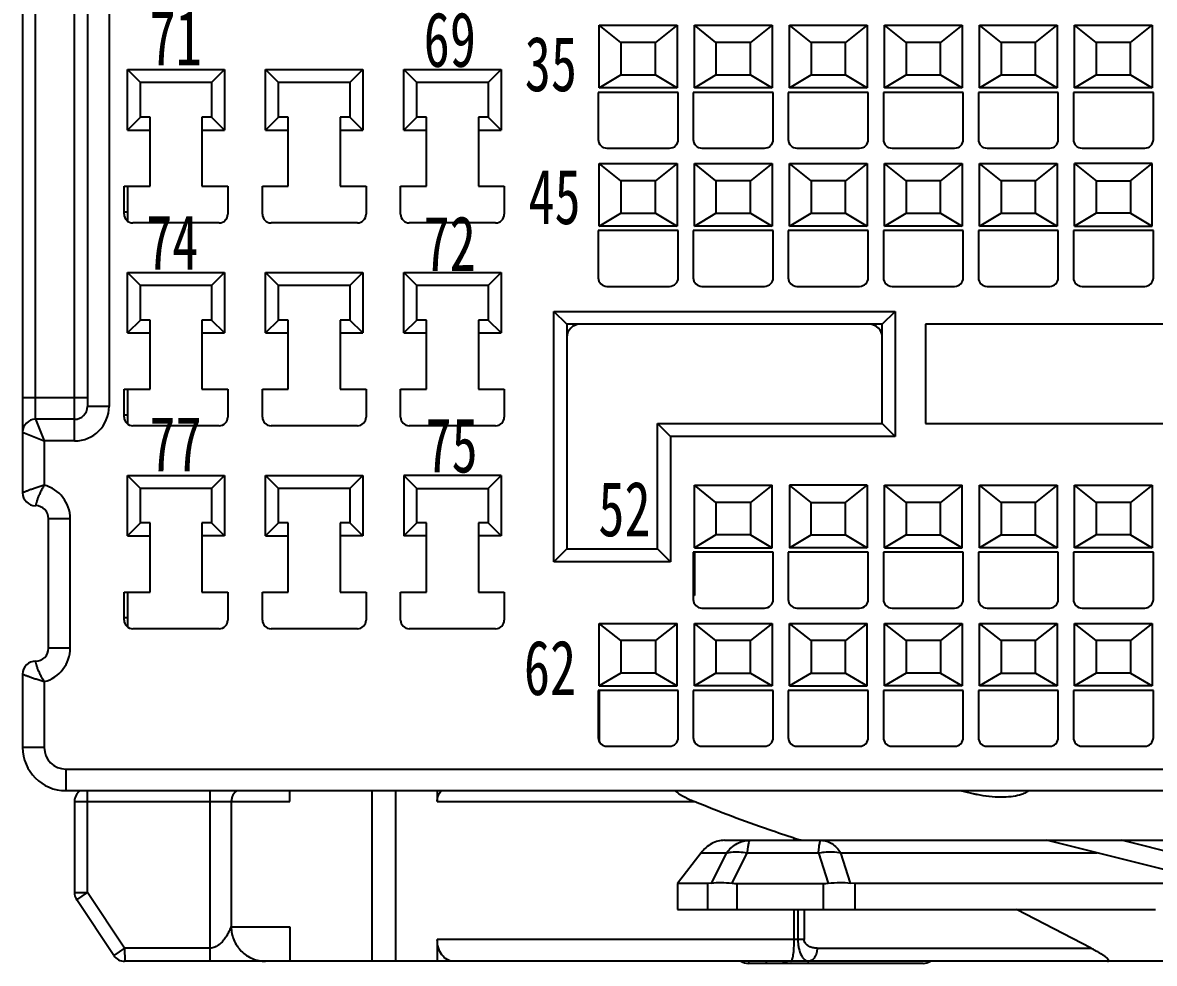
# Model space of a CAD drawing. Header units: inches. Extents: x 47316 to 59086, y 3141 to 11743.
# Drawn here: x 50907.2 to 50958.8, y 8716 to 8758.8 of the extents above; entities that cross this region are included whole.
import ezdxf

# ---------------------------------------------------------------- set-up
doc = ezdxf.new("R2010")
doc.units = ezdxf.units.IN
doc.header["$MEASUREMENT"] = 0
doc.layers.add('___SHELL', color=7, linetype='Continuous')
doc.styles.get("Standard").update_dxf_attribs({"font": ''})
doc.styles.get('Standard').set_extended_font_data('SimSun')

msp = doc.modelspace()

# ---------------------------------------------------------------- linework, layer by layer
at = {"layer": '___SHELL', "color": 0, "lineweight": -2}
for p, q in [((50907.224, 8782.294), (50907.224, 8737.412)), ((50909.587, 8739.774), (50909.587, 8767.333)), ((50907.815, 8740.758), (50907.815, 8766.349)), ((50910.177, 8765.758), (50910.177, 8741.349)), ((50911.161, 8765.758), (50911.161, 8741.349)), ((50934.488, 8757.933), (50933.504, 8758.721)), ((50933.504, 8758.721), (50937.047, 8758.721)), ((50933.504, 8755.866), (50933.504, 8758.721)), ((50937.047, 8758.721), (50936.063, 8757.933)), ((50937.047, 8758.721), (50937.047, 8755.866)), ((50938.819, 8757.933), (50937.835, 8758.721)), ((50937.835, 8758.721), (50941.378, 8758.721)), ((50937.835, 8755.866), (50937.835, 8758.721)), ((50941.378, 8758.721), (50940.394, 8757.933)), ((50941.378, 8758.721), (50941.378, 8755.866)), ((50943.15, 8757.933), (50942.165, 8758.721)), ((50942.165, 8758.721), (50945.709, 8758.721)), ((50942.165, 8755.866), (50942.165, 8758.721)), ((50945.709, 8758.721), (50944.724, 8757.933)), ((50945.709, 8758.721), (50945.709, 8755.866)), ((50947.48, 8757.933), (50946.496, 8758.721)), ((50946.496, 8758.721), (50950.039, 8758.721)), ((50946.496, 8755.866), (50946.496, 8758.721)), ((50950.039, 8758.721), (50949.055, 8757.933)), ((50950.039, 8758.721), (50950.039, 8755.866)), ((50951.811, 8757.933), (50950.827, 8758.721)), ((50950.827, 8758.721), (50954.37, 8758.721)), ((50950.827, 8755.866), (50950.827, 8758.721)), ((50953.386, 8757.933), (50954.37, 8758.721)), ((50954.37, 8758.721), (50954.37, 8755.866)), ((50956.142, 8757.933), (50955.157, 8758.721)), ((50955.157, 8758.721), (50958.701, 8758.721)), ((50955.157, 8755.866), (50955.157, 8758.721)), ((50957.716, 8757.933), (50958.701, 8758.721)), ((50958.701, 8758.721), (50958.701, 8755.866)), ((50936.063, 8757.933), (50934.488, 8757.933)), ((50934.488, 8757.933), (50934.488, 8756.457)), ((50936.063, 8756.457), (50936.063, 8757.933)), ((50940.394, 8757.933), (50938.819, 8757.933)), ((50938.819, 8757.933), (50938.819, 8756.457)), ((50940.394, 8756.457), (50940.394, 8757.933)), ((50944.724, 8757.933), (50943.15, 8757.933)), ((50943.15, 8757.933), (50943.15, 8756.457)), ((50944.724, 8756.457), (50944.724, 8757.933)), ((50949.055, 8757.933), (50947.48, 8757.933)), ((50947.48, 8757.933), (50947.48, 8756.457)), ((50949.055, 8756.457), (50949.055, 8757.933)), ((50953.386, 8757.933), (50951.811, 8757.933)), ((50951.811, 8757.933), (50951.811, 8756.457)), ((50953.386, 8756.457), (50953.386, 8757.933)), ((50957.716, 8757.933), (50956.142, 8757.933)), ((50956.142, 8757.933), (50956.142, 8756.457)), ((50957.716, 8756.457), (50957.716, 8757.933)), ((50911.998, 8756.703), (50916.427, 8756.703)), ((50912.589, 8756.113), (50911.998, 8756.703)), ((50911.998, 8753.947), (50911.998, 8756.703)), ((50916.427, 8756.703), (50915.837, 8756.113)), ((50916.427, 8756.703), (50916.427, 8753.947)), ((50918.297, 8756.703), (50922.726, 8756.703)), ((50918.888, 8756.113), (50918.297, 8756.703)), ((50918.297, 8753.947), (50918.297, 8756.703)), ((50922.726, 8756.703), (50922.136, 8756.113)), ((50922.726, 8756.703), (50922.726, 8753.947)), ((50924.596, 8756.703), (50929.026, 8756.703)), ((50925.187, 8756.113), (50924.596, 8756.703)), ((50924.596, 8753.947), (50924.596, 8756.703)), ((50929.026, 8756.703), (50928.435, 8756.113)), ((50929.026, 8756.703), (50929.026, 8753.947)), ((50933.504, 8755.866), (50934.488, 8756.457)), ((50934.488, 8756.457), (50936.063, 8756.457)), ((50936.063, 8756.457), (50937.047, 8755.866)), ((50937.835, 8755.866), (50938.819, 8756.457)), ((50938.819, 8756.457), (50940.394, 8756.457)), ((50940.394, 8756.457), (50941.378, 8755.866)), ((50942.165, 8755.866), (50943.15, 8756.457)), ((50943.15, 8756.457), (50944.724, 8756.457)), ((50944.724, 8756.457), (50945.709, 8755.866)), ((50946.496, 8755.866), (50947.48, 8756.457)), ((50947.48, 8756.457), (50949.055, 8756.457)), ((50949.055, 8756.457), (50950.039, 8755.866)), ((50950.827, 8755.866), (50951.811, 8756.457)), ((50951.811, 8756.457), (50953.386, 8756.457)), ((50953.386, 8756.457), (50954.37, 8755.866)), ((50955.157, 8755.866), (50956.142, 8756.457)), ((50956.142, 8756.457), (50957.716, 8756.457)), ((50957.716, 8756.457), (50958.701, 8755.866)), ((50915.837, 8756.113), (50912.589, 8756.113)), ((50912.589, 8754.538), (50912.589, 8756.113)), ((50915.837, 8756.113), (50915.837, 8754.538)), ((50922.136, 8756.113), (50918.888, 8756.113)), ((50918.888, 8754.538), (50918.888, 8756.113)), ((50922.136, 8756.113), (50922.136, 8754.538)), ((50928.435, 8756.113), (50925.187, 8756.113)), ((50925.187, 8754.538), (50925.187, 8756.113)), ((50928.435, 8756.113), (50928.435, 8754.538)), ((50937.096, 8755.66), (50933.455, 8755.66)), ((50933.455, 8755.66), (50933.455, 8753.514)), ((50937.047, 8755.866), (50933.504, 8755.866)), ((50937.096, 8753.514), (50937.096, 8755.66)), ((50941.427, 8755.66), (50937.785, 8755.66)), ((50937.785, 8755.66), (50937.785, 8753.514)), ((50941.378, 8755.866), (50937.835, 8755.866)), ((50941.427, 8753.514), (50941.427, 8755.66)), ((50945.758, 8755.66), (50942.116, 8755.66)), ((50942.116, 8755.66), (50942.116, 8753.514)), ((50945.709, 8755.866), (50942.165, 8755.866)), ((50945.758, 8753.514), (50945.758, 8755.66)), ((50950.089, 8755.66), (50946.447, 8755.66)), ((50946.447, 8755.66), (50946.447, 8753.514)), ((50950.039, 8755.866), (50946.496, 8755.866)), ((50950.089, 8753.514), (50950.089, 8755.66)), ((50954.419, 8755.66), (50950.778, 8755.66)), ((50950.778, 8755.66), (50950.778, 8753.514)), ((50954.37, 8755.866), (50950.827, 8755.866)), ((50954.419, 8753.514), (50954.419, 8755.66)), ((50958.75, 8755.66), (50955.108, 8755.66)), ((50955.108, 8755.66), (50955.108, 8753.514)), ((50958.701, 8755.866), (50955.157, 8755.866)), ((50958.75, 8753.514), (50958.75, 8755.66)), ((50912.589, 8754.538), (50911.998, 8753.947)), ((50913.031, 8754.538), (50912.589, 8754.538)), ((50913.031, 8751.388), (50913.031, 8754.538)), ((50915.837, 8754.538), (50915.394, 8754.538)), ((50915.394, 8754.538), (50915.394, 8751.388)), ((50916.427, 8753.947), (50915.837, 8754.538)), ((50918.888, 8754.538), (50918.297, 8753.947)), ((50919.331, 8754.538), (50918.888, 8754.538)), ((50919.331, 8751.388), (50919.331, 8754.538)), ((50922.136, 8754.538), (50921.693, 8754.538)), ((50921.693, 8754.538), (50921.693, 8751.388)), ((50922.726, 8753.947), (50922.136, 8754.538)), ((50925.187, 8754.538), (50924.596, 8753.947)), ((50925.63, 8754.538), (50925.187, 8754.538)), ((50925.63, 8751.388), (50925.63, 8754.538)), ((50928.435, 8754.538), (50927.992, 8754.538)), ((50927.992, 8754.538), (50927.992, 8751.388)), ((50929.026, 8753.947), (50928.435, 8754.538)), ((50911.998, 8753.947), (50913.031, 8753.947)), ((50915.394, 8753.947), (50916.427, 8753.947)), ((50918.297, 8753.947), (50919.331, 8753.947)), ((50921.693, 8753.947), (50922.726, 8753.947)), ((50924.596, 8753.947), (50925.63, 8753.947)), ((50927.992, 8753.947), (50929.026, 8753.947)), ((50933.848, 8753.12), (50936.703, 8753.12)), ((50938.179, 8753.12), (50941.033, 8753.12)), ((50942.51, 8753.12), (50945.364, 8753.12)), ((50946.841, 8753.12), (50949.695, 8753.12)), ((50951.171, 8753.12), (50954.026, 8753.12)), ((50955.502, 8753.12), (50958.356, 8753.12)), ((50933.504, 8752.422), (50937.047, 8752.422)), ((50934.488, 8751.634), (50933.504, 8752.422)), ((50933.504, 8749.567), (50933.504, 8752.422)), ((50937.047, 8752.422), (50936.063, 8751.634)), ((50937.047, 8752.422), (50937.047, 8749.567)), ((50937.835, 8752.422), (50941.378, 8752.422)), ((50938.819, 8751.634), (50937.835, 8752.422)), ((50937.835, 8749.567), (50937.835, 8752.422)), ((50941.378, 8752.422), (50940.394, 8751.634)), ((50941.378, 8752.422), (50941.378, 8749.567)), ((50942.165, 8752.422), (50945.709, 8752.422)), ((50943.15, 8751.634), (50942.165, 8752.422)), ((50942.165, 8749.567), (50942.165, 8752.422)), ((50945.709, 8752.422), (50944.724, 8751.634)), ((50945.709, 8752.422), (50945.709, 8749.567)), ((50946.496, 8752.422), (50950.039, 8752.422)), ((50947.48, 8751.634), (50946.496, 8752.422)), ((50946.496, 8749.567), (50946.496, 8752.422)), ((50950.039, 8752.422), (50949.055, 8751.634)), ((50950.039, 8752.422), (50950.039, 8749.567)), ((50951.811, 8751.634), (50950.827, 8752.422)), ((50950.827, 8752.422), (50954.37, 8752.422)), ((50950.827, 8749.567), (50950.827, 8752.422)), ((50954.37, 8752.422), (50953.386, 8751.634)), ((50954.37, 8752.422), (50954.37, 8749.567)), ((50955.157, 8752.422), (50956.142, 8751.634)), ((50958.701, 8752.422), (50955.157, 8752.422)), ((50955.157, 8749.567), (50955.157, 8752.422)), ((50957.716, 8751.634), (50958.701, 8752.422)), ((50958.701, 8749.567), (50958.701, 8752.422)), ((50911.85, 8750.109), (50911.85, 8751.388)), ((50911.85, 8751.388), (50913.031, 8751.388)), ((50911.998, 8751.388), (50911.998, 8749.801)), ((50915.394, 8751.388), (50916.575, 8751.388)), ((50916.575, 8751.388), (50916.575, 8750.109)), ((50918.15, 8750.109), (50918.15, 8751.388)), ((50918.15, 8751.388), (50919.331, 8751.388)), ((50921.693, 8751.388), (50922.874, 8751.388)), ((50922.874, 8751.388), (50922.874, 8750.109)), ((50924.449, 8750.109), (50924.449, 8751.388)), ((50924.449, 8751.388), (50925.63, 8751.388)), ((50927.992, 8751.388), (50929.173, 8751.388)), ((50929.173, 8751.388), (50929.173, 8750.109)), ((50936.063, 8751.634), (50934.488, 8751.634)), ((50934.488, 8751.634), (50934.488, 8750.158)), ((50936.063, 8750.158), (50936.063, 8751.634)), ((50940.394, 8751.634), (50938.819, 8751.634)), ((50938.819, 8751.634), (50938.819, 8750.158)), ((50940.394, 8750.158), (50940.394, 8751.634)), ((50944.724, 8751.634), (50943.15, 8751.634)), ((50943.15, 8751.634), (50943.15, 8750.158)), ((50944.724, 8750.158), (50944.724, 8751.634)), ((50949.055, 8751.634), (50947.48, 8751.634)), ((50947.48, 8751.634), (50947.48, 8750.158)), ((50949.055, 8750.158), (50949.055, 8751.634)), ((50953.386, 8751.634), (50951.811, 8751.634)), ((50951.811, 8751.634), (50951.811, 8750.158)), ((50953.386, 8750.158), (50953.386, 8751.634)), ((50956.142, 8751.634), (50957.716, 8751.634)), ((50956.142, 8751.634), (50956.142, 8750.158)), ((50957.716, 8751.634), (50957.716, 8750.158)), ((50911.998, 8750.207), (50911.85, 8750.207)), ((50933.504, 8749.567), (50934.488, 8750.158)), ((50934.488, 8750.158), (50936.063, 8750.158)), ((50936.063, 8750.158), (50937.047, 8749.567)), ((50937.835, 8749.567), (50938.819, 8750.158)), ((50938.819, 8750.158), (50940.394, 8750.158)), ((50940.394, 8750.158), (50941.378, 8749.567)), ((50942.165, 8749.567), (50943.15, 8750.158)), ((50943.15, 8750.158), (50944.724, 8750.158)), ((50944.724, 8750.158), (50945.709, 8749.567)), ((50946.496, 8749.567), (50947.48, 8750.158)), ((50947.48, 8750.158), (50949.055, 8750.158)), ((50949.055, 8750.158), (50950.039, 8749.567)), ((50950.827, 8749.567), (50951.811, 8750.158)), ((50951.811, 8750.158), (50953.386, 8750.158)), ((50953.386, 8750.158), (50954.37, 8749.567)), ((50956.142, 8750.158), (50955.157, 8749.567)), ((50957.716, 8750.158), (50956.142, 8750.158)), ((50957.716, 8750.158), (50958.701, 8749.567)), ((50916.181, 8749.715), (50912.244, 8749.715)), ((50922.48, 8749.715), (50918.543, 8749.715)), ((50928.779, 8749.715), (50924.842, 8749.715)), ((50937.096, 8749.361), (50933.455, 8749.361)), ((50933.455, 8749.361), (50933.455, 8747.215)), ((50937.047, 8749.567), (50933.504, 8749.567)), ((50937.096, 8747.215), (50937.096, 8749.361)), ((50941.427, 8749.361), (50937.785, 8749.361)), ((50937.785, 8749.361), (50937.785, 8747.215)), ((50941.378, 8749.567), (50937.835, 8749.567)), ((50941.427, 8747.215), (50941.427, 8749.361)), ((50945.758, 8749.361), (50942.116, 8749.361)), ((50942.116, 8749.361), (50942.116, 8747.215)), ((50945.709, 8749.567), (50942.165, 8749.567)), ((50945.758, 8747.215), (50945.758, 8749.361)), ((50950.089, 8749.361), (50946.447, 8749.361)), ((50946.447, 8749.361), (50946.447, 8747.215)), ((50950.039, 8749.567), (50946.496, 8749.567)), ((50950.089, 8747.215), (50950.089, 8749.361)), ((50954.419, 8749.361), (50950.778, 8749.361)), ((50950.778, 8749.361), (50950.778, 8747.215)), ((50954.37, 8749.567), (50950.827, 8749.567)), ((50954.419, 8747.215), (50954.419, 8749.361)), ((50958.75, 8749.361), (50955.108, 8749.361)), ((50955.108, 8749.361), (50955.108, 8747.215)), ((50955.157, 8749.567), (50958.701, 8749.567)), ((50958.75, 8747.215), (50958.75, 8749.361)), ((50911.998, 8747.451), (50916.427, 8747.451)), ((50912.589, 8746.861), (50911.998, 8747.451)), ((50911.998, 8744.695), (50911.998, 8747.451)), ((50916.427, 8747.451), (50915.837, 8746.861)), ((50916.427, 8747.451), (50916.427, 8744.695)), ((50918.297, 8747.451), (50922.726, 8747.451)), ((50918.888, 8746.861), (50918.297, 8747.451)), ((50918.297, 8744.695), (50918.297, 8747.451)), ((50922.726, 8747.451), (50922.136, 8746.861)), ((50922.726, 8747.451), (50922.726, 8744.695)), ((50924.596, 8747.451), (50929.026, 8747.451)), ((50925.187, 8746.861), (50924.596, 8747.451)), ((50924.596, 8744.695), (50924.596, 8747.451)), ((50929.026, 8747.451), (50928.435, 8746.861)), ((50929.026, 8747.451), (50929.026, 8744.695)), ((50915.837, 8746.861), (50912.589, 8746.861)), ((50912.589, 8745.286), (50912.589, 8746.861)), ((50915.837, 8746.861), (50915.837, 8745.286)), ((50922.136, 8746.861), (50918.888, 8746.861)), ((50918.888, 8745.286), (50918.888, 8746.861)), ((50922.136, 8746.861), (50922.136, 8745.286)), ((50928.435, 8746.861), (50925.187, 8746.861)), ((50925.187, 8745.286), (50925.187, 8746.861)), ((50928.435, 8746.861), (50928.435, 8745.286)), ((50933.848, 8746.821), (50936.703, 8746.821)), ((50938.179, 8746.821), (50941.033, 8746.821)), ((50942.51, 8746.821), (50945.364, 8746.821)), ((50946.841, 8746.821), (50949.695, 8746.821)), ((50951.171, 8746.821), (50954.026, 8746.821)), ((50955.502, 8746.821), (50958.356, 8746.821))]:
    msp.add_line(p, q, dxfattribs=at)
at = {"layer": '___SHELL', "color": 0, "linetype": 'Continuous', "lineweight": -2}
for p, q in [((50931.437, 8734.262), (50931.437, 8745.679)), ((50931.437, 8745.679), (50946.988, 8745.679)), ((50932.028, 8745.089), (50931.437, 8745.679)), ((50946.398, 8745.089), (50946.988, 8745.679)), ((50946.988, 8745.679), (50946.988, 8739.971)), ((50912.589, 8745.286), (50911.998, 8744.695)), ((50913.031, 8745.286), (50912.589, 8745.286)), ((50913.031, 8742.136), (50913.031, 8745.286)), ((50915.837, 8745.286), (50915.394, 8745.286)), ((50915.394, 8745.286), (50915.394, 8742.136)), ((50916.427, 8744.695), (50915.837, 8745.286)), ((50918.888, 8745.286), (50918.297, 8744.695)), ((50919.331, 8745.286), (50918.888, 8745.286)), ((50919.331, 8742.136), (50919.331, 8745.286)), ((50922.136, 8745.286), (50921.693, 8745.286)), ((50921.693, 8745.286), (50921.693, 8742.136)), ((50922.726, 8744.695), (50922.136, 8745.286)), ((50925.187, 8745.286), (50924.596, 8744.695)), ((50925.63, 8745.286), (50925.187, 8745.286)), ((50925.63, 8742.136), (50925.63, 8745.286)), ((50928.435, 8745.286), (50927.992, 8745.286)), ((50927.992, 8745.286), (50927.992, 8742.136)), ((50929.026, 8744.695), (50928.435, 8745.286)), ((50946.398, 8745.089), (50932.028, 8745.089)), ((50932.028, 8745.089), (50932.028, 8734.853)), ((50946.398, 8740.561), (50946.398, 8745.089)), ((50960.472, 8745.089), (50948.366, 8745.089)), ((50948.366, 8745.089), (50948.366, 8740.561)), ((50911.998, 8744.695), (50913.031, 8744.695)), ((50915.394, 8744.695), (50916.427, 8744.695)), ((50918.297, 8744.695), (50919.331, 8744.695)), ((50921.693, 8744.695), (50922.726, 8744.695)), ((50924.596, 8744.695), (50925.63, 8744.695)), ((50927.992, 8744.695), (50929.026, 8744.695)), ((50911.85, 8740.857), (50911.85, 8742.136)), ((50911.85, 8742.136), (50913.031, 8742.136)), ((50911.998, 8742.136), (50911.998, 8740.549)), ((50915.394, 8742.136), (50916.575, 8742.136)), ((50916.575, 8742.136), (50916.575, 8740.857)), ((50918.15, 8740.857), (50918.15, 8742.136)), ((50918.15, 8742.136), (50919.331, 8742.136)), ((50921.693, 8742.136), (50922.874, 8742.136)), ((50922.874, 8742.136), (50922.874, 8740.857)), ((50924.449, 8740.857), (50924.449, 8742.136)), ((50924.449, 8742.136), (50925.63, 8742.136)), ((50927.992, 8742.136), (50929.173, 8742.136)), ((50929.173, 8742.136), (50929.173, 8740.857)), ((50910.177, 8741.742), (50907.224, 8741.742)), ((50911.161, 8741.349), (50910.177, 8741.349)), ((50909.587, 8740.758), (50907.815, 8740.758)), ((50907.815, 8740.758), (50908.209, 8739.774)), ((50911.998, 8740.955), (50911.85, 8740.955)), ((50916.181, 8740.463), (50912.244, 8740.463)), ((50922.48, 8740.463), (50918.543, 8740.463)), ((50928.779, 8740.463), (50924.842, 8740.463)), ((50936.161, 8734.853), (50936.161, 8740.561)), ((50936.161, 8740.561), (50946.398, 8740.561)), ((50936.161, 8740.561), (50936.752, 8739.971)), ((50946.398, 8740.561), (50946.988, 8739.971)), ((50948.366, 8740.561), (50960.472, 8740.561)), ((50907.224, 8740.168), (50908.209, 8739.774)), ((50946.988, 8739.971), (50936.752, 8739.971)), ((50936.752, 8739.971), (50936.752, 8734.262)), ((50908.209, 8739.774), (50908.202, 8737.757)), ((50909.587, 8739.774), (50908.209, 8739.774)), ((50911.998, 8738.199), (50916.427, 8738.199)), ((50912.589, 8737.609), (50911.998, 8738.199)), ((50911.998, 8735.443), (50911.998, 8738.199)), ((50916.427, 8738.199), (50915.837, 8737.609)), ((50916.427, 8738.199), (50916.427, 8735.443)), ((50918.297, 8738.199), (50922.726, 8738.199)), ((50918.888, 8737.609), (50918.297, 8738.199)), ((50918.297, 8735.443), (50918.297, 8738.199)), ((50922.726, 8738.199), (50922.136, 8737.609)), ((50922.726, 8738.199), (50922.726, 8735.443)), ((50929.026, 8738.199), (50924.596, 8738.199)), ((50924.596, 8738.199), (50924.596, 8735.443)), ((50925.187, 8737.609), (50924.596, 8738.199)), ((50928.435, 8737.609), (50929.026, 8738.199)), ((50929.026, 8738.199), (50929.026, 8735.443)), ((50915.837, 8737.609), (50912.589, 8737.609)), ((50912.589, 8736.034), (50912.589, 8737.609)), ((50915.837, 8737.609), (50915.837, 8736.034)), ((50922.136, 8737.609), (50918.888, 8737.609)), ((50918.888, 8736.034), (50918.888, 8737.609)), ((50922.136, 8737.609), (50922.136, 8736.034)), ((50925.187, 8736.034), (50925.187, 8737.609)), ((50925.187, 8737.609), (50928.435, 8737.609)), ((50928.435, 8737.609), (50928.435, 8736.034)), ((50937.835, 8734.902), (50937.835, 8737.756)), ((50937.835, 8737.756), (50941.378, 8737.756)), ((50938.819, 8736.969), (50937.835, 8737.756)), ((50941.378, 8737.756), (50940.394, 8736.969)), ((50941.378, 8734.902), (50941.378, 8737.756)), ((50945.709, 8737.756), (50942.165, 8737.756)), ((50942.165, 8737.756), (50942.165, 8734.902)), ((50943.15, 8736.969), (50942.165, 8737.756)), ((50944.724, 8736.969), (50945.709, 8737.756)), ((50945.709, 8737.756), (50945.709, 8734.902)), ((50946.496, 8734.902), (50946.496, 8737.756)), ((50946.496, 8737.756), (50950.039, 8737.756)), ((50947.48, 8736.969), (50946.496, 8737.756)), ((50950.039, 8737.756), (50949.055, 8736.969)), ((50950.039, 8734.902), (50950.039, 8737.756)), ((50950.827, 8734.902), (50950.827, 8737.756)), ((50950.827, 8737.756), (50954.37, 8737.756)), ((50951.811, 8736.969), (50950.827, 8737.756)), ((50954.37, 8737.756), (50953.386, 8736.969)), ((50954.37, 8737.756), (50954.37, 8734.902)), ((50955.157, 8734.902), (50955.157, 8737.756)), ((50955.157, 8737.756), (50958.701, 8737.756)), ((50956.142, 8736.969), (50955.157, 8737.756)), ((50958.701, 8737.756), (50957.716, 8736.969)), ((50958.701, 8737.756), (50958.701, 8734.902)), ((50940.394, 8736.969), (50938.819, 8736.969)), ((50938.819, 8736.969), (50938.819, 8735.492)), ((50940.394, 8736.969), (50940.394, 8735.492)), ((50943.15, 8735.492), (50943.15, 8736.969)), ((50943.15, 8736.969), (50944.724, 8736.969)), ((50944.724, 8735.492), (50944.724, 8736.969)), ((50949.055, 8736.969), (50947.48, 8736.969)), ((50947.48, 8736.969), (50947.48, 8735.492)), ((50949.055, 8735.492), (50949.055, 8736.969)), ((50953.386, 8736.969), (50951.811, 8736.969)), ((50951.811, 8736.969), (50951.811, 8735.492)), ((50953.386, 8735.492), (50953.386, 8736.969)), ((50957.716, 8736.969), (50956.142, 8736.969)), ((50956.142, 8736.969), (50956.142, 8735.492)), ((50957.716, 8736.969), (50957.716, 8735.492)), ((50908.405, 8730.325), (50908.405, 8736.231)), ((50908.405, 8736.231), (50909.39, 8736.231)), ((50909.39, 8730.332), (50909.39, 8736.231)), ((50912.589, 8736.034), (50911.998, 8735.443)), ((50913.031, 8736.034), (50912.589, 8736.034)), ((50913.031, 8732.884), (50913.031, 8736.034)), ((50915.837, 8736.034), (50915.394, 8736.034)), ((50915.394, 8736.034), (50915.394, 8732.884)), ((50915.837, 8736.034), (50916.427, 8735.443)), ((50918.888, 8736.034), (50918.297, 8735.443)), ((50919.331, 8736.034), (50918.888, 8736.034)), ((50919.331, 8732.884), (50919.331, 8736.034)), ((50922.136, 8736.034), (50921.693, 8736.034)), ((50921.693, 8736.034), (50921.693, 8732.884)), ((50922.136, 8736.034), (50922.726, 8735.443)), ((50924.596, 8735.443), (50925.187, 8736.034)), ((50925.63, 8736.034), (50925.187, 8736.034)), ((50925.63, 8732.884), (50925.63, 8736.034)), ((50928.435, 8736.034), (50927.992, 8736.034)), ((50927.992, 8736.034), (50927.992, 8732.884)), ((50928.435, 8736.034), (50929.026, 8735.443)), ((50911.998, 8735.443), (50913.031, 8735.443)), ((50916.427, 8735.443), (50915.394, 8735.443)), ((50918.297, 8735.443), (50919.331, 8735.443)), ((50922.726, 8735.443), (50921.693, 8735.443)), ((50925.63, 8735.443), (50924.596, 8735.443)), ((50929.026, 8735.443), (50927.992, 8735.443)), ((50938.819, 8735.492), (50937.835, 8734.902)), ((50940.394, 8735.492), (50938.819, 8735.492)), ((50940.394, 8735.492), (50941.378, 8734.902)), ((50942.165, 8734.902), (50943.15, 8735.492)), ((50943.15, 8735.492), (50944.724, 8735.492)), ((50944.724, 8735.492), (50945.709, 8734.902)), ((50947.48, 8735.492), (50946.496, 8734.902)), ((50947.48, 8735.492), (50949.055, 8735.492)), ((50949.055, 8735.492), (50950.039, 8734.902)), ((50951.811, 8735.492), (50950.827, 8734.902)), ((50951.811, 8735.492), (50953.386, 8735.492)), ((50953.386, 8735.492), (50954.37, 8734.902)), ((50956.142, 8735.492), (50955.157, 8734.902)), ((50957.716, 8735.492), (50956.142, 8735.492)), ((50957.716, 8735.492), (50958.701, 8734.902)), ((50932.028, 8734.853), (50931.437, 8734.262)), ((50932.028, 8734.853), (50936.161, 8734.853)), ((50936.161, 8734.853), (50936.752, 8734.262)), ((50937.835, 8734.902), (50941.378, 8734.902)), ((50945.709, 8734.902), (50942.165, 8734.902)), ((50946.496, 8734.902), (50950.039, 8734.902)), ((50954.37, 8734.902), (50950.827, 8734.902)), ((50958.701, 8734.902), (50955.157, 8734.902)), ((50936.752, 8734.262), (50931.437, 8734.262)), ((50941.427, 8734.695), (50937.785, 8734.695)), ((50937.785, 8734.695), (50937.785, 8732.55)), ((50937.835, 8734.695), (50937.835, 8732.727)), ((50941.427, 8732.55), (50941.427, 8734.695)), ((50945.758, 8734.695), (50942.116, 8734.695)), ((50942.116, 8734.695), (50942.116, 8732.55)), ((50945.758, 8732.55), (50945.758, 8734.695)), ((50950.089, 8734.695), (50946.447, 8734.695)), ((50946.447, 8734.695), (50946.447, 8732.55)), ((50950.089, 8732.55), (50950.089, 8734.695)), ((50954.419, 8734.695), (50950.778, 8734.695)), ((50950.778, 8734.695), (50950.778, 8732.55)), ((50954.419, 8732.55), (50954.419, 8734.695)), ((50958.75, 8734.695), (50955.108, 8734.695)), ((50955.108, 8734.695), (50955.108, 8732.55)), ((50958.75, 8732.55), (50958.75, 8734.695)), ((50911.85, 8731.605), (50911.85, 8732.884)), ((50911.85, 8732.884), (50913.031, 8732.884)), ((50911.998, 8732.884), (50911.998, 8731.297)), ((50915.394, 8732.884), (50916.575, 8732.884)), ((50916.575, 8732.884), (50916.575, 8731.605)), ((50918.15, 8731.605), (50918.15, 8732.884)), ((50918.15, 8732.884), (50919.331, 8732.884)), ((50921.693, 8732.884), (50922.874, 8732.884)), ((50922.874, 8732.884), (50922.874, 8731.605)), ((50924.449, 8731.605), (50924.449, 8732.884)), ((50924.449, 8732.884), (50925.63, 8732.884)), ((50927.992, 8732.884), (50929.173, 8732.884)), ((50929.173, 8732.884), (50929.173, 8731.605)), ((50937.835, 8732.727), (50937.785, 8732.727)), ((50911.998, 8731.703), (50911.85, 8731.703)), ((50938.179, 8732.156), (50941.033, 8732.156)), ((50942.51, 8732.156), (50945.364, 8732.156)), ((50946.841, 8732.156), (50949.695, 8732.156)), ((50951.171, 8732.156), (50954.026, 8732.156)), ((50955.502, 8732.156), (50958.356, 8732.156)), ((50916.181, 8731.211), (50912.244, 8731.211)), ((50922.48, 8731.211), (50918.543, 8731.211)), ((50928.779, 8731.211), (50924.842, 8731.211)), ((50933.504, 8728.603), (50933.504, 8731.457)), ((50933.504, 8731.457), (50937.047, 8731.457)), ((50934.488, 8730.67), (50933.504, 8731.457)), ((50937.047, 8731.457), (50936.063, 8730.67)), ((50937.047, 8728.603), (50937.047, 8731.457)), ((50937.835, 8731.457), (50941.378, 8731.457)), ((50937.835, 8728.603), (50937.835, 8731.457)), ((50938.819, 8730.67), (50937.835, 8731.457)), ((50941.378, 8731.457), (50940.394, 8730.67)), ((50941.378, 8731.457), (50941.378, 8728.603)), ((50942.165, 8728.603), (50942.165, 8731.457)), ((50942.165, 8731.457), (50945.709, 8731.457)), ((50943.15, 8730.67), (50942.165, 8731.457)), ((50945.709, 8731.457), (50944.724, 8730.67)), ((50945.709, 8728.603), (50945.709, 8731.457)), ((50946.496, 8728.603), (50946.496, 8731.457)), ((50946.496, 8731.457), (50950.039, 8731.457)), ((50947.48, 8730.67), (50946.496, 8731.457)), ((50950.039, 8731.457), (50949.055, 8730.67)), ((50950.039, 8731.457), (50950.039, 8728.603)), ((50950.827, 8728.603), (50950.827, 8731.457)), ((50950.827, 8731.457), (50954.37, 8731.457)), ((50951.811, 8730.67), (50950.827, 8731.457)), ((50954.37, 8731.457), (50953.386, 8730.67)), ((50954.37, 8731.457), (50954.37, 8728.603)), ((50955.157, 8728.603), (50955.157, 8731.457)), ((50955.157, 8731.457), (50958.701, 8731.457)), ((50956.142, 8730.67), (50955.157, 8731.457)), ((50958.701, 8731.457), (50957.716, 8730.67)), ((50958.701, 8731.457), (50958.701, 8728.603)), ((50936.063, 8730.67), (50934.488, 8730.67)), ((50934.488, 8730.67), (50934.488, 8729.193)), ((50936.063, 8730.67), (50936.063, 8729.193)), ((50940.394, 8730.67), (50938.819, 8730.67)), ((50938.819, 8730.67), (50938.819, 8729.193)), ((50940.394, 8729.193), (50940.394, 8730.67)), ((50944.724, 8730.67), (50943.15, 8730.67)), ((50943.15, 8730.67), (50943.15, 8729.193)), ((50944.724, 8729.193), (50944.724, 8730.67)), ((50949.055, 8730.67), (50947.48, 8730.67)), ((50947.48, 8730.67), (50947.48, 8729.193)), ((50949.055, 8730.67), (50949.055, 8729.193)), ((50953.386, 8730.67), (50951.811, 8730.67)), ((50951.811, 8730.67), (50951.811, 8729.193)), ((50953.386, 8729.193), (50953.386, 8730.67)), ((50957.716, 8730.67), (50956.142, 8730.67)), ((50956.142, 8730.67), (50956.142, 8729.193)), ((50957.716, 8730.67), (50957.716, 8729.193)), ((50909.39, 8730.325), (50908.405, 8730.325)), ((50907.224, 8729.144), (50907.224, 8725.798)), ((50934.488, 8729.193), (50933.504, 8728.603)), ((50936.063, 8729.193), (50934.488, 8729.193)), ((50936.063, 8729.193), (50937.047, 8728.603)), ((50938.819, 8729.193), (50937.835, 8728.603)), ((50938.819, 8729.193), (50940.394, 8729.193)), ((50940.394, 8729.193), (50941.378, 8728.603)), ((50943.15, 8729.193), (50942.165, 8728.603)), ((50943.15, 8729.193), (50944.724, 8729.193)), ((50944.724, 8729.193), (50945.709, 8728.603)), ((50947.48, 8729.193), (50946.496, 8728.603)), ((50949.055, 8729.193), (50947.48, 8729.193)), ((50949.055, 8729.193), (50950.039, 8728.603)), ((50951.811, 8729.193), (50950.827, 8728.603)), ((50951.811, 8729.193), (50953.386, 8729.193)), ((50953.386, 8729.193), (50954.37, 8728.603)), ((50956.142, 8729.193), (50955.157, 8728.603)), ((50957.716, 8729.193), (50956.142, 8729.193)), ((50957.716, 8729.193), (50958.701, 8728.603)), ((50908.209, 8728.8), (50908.209, 8725.798)), ((50933.504, 8728.603), (50937.047, 8728.603)), ((50941.378, 8728.603), (50937.835, 8728.603)), ((50942.165, 8728.603), (50945.709, 8728.603)), ((50950.039, 8728.603), (50946.496, 8728.603)), ((50954.37, 8728.603), (50950.827, 8728.603)), ((50958.701, 8728.603), (50955.157, 8728.603)), ((50937.096, 8728.396), (50933.455, 8728.396)), ((50933.455, 8728.396), (50933.455, 8726.25)), ((50933.504, 8728.396), (50933.504, 8726.06)), ((50937.096, 8726.25), (50937.096, 8728.396)), ((50941.427, 8728.396), (50937.785, 8728.396)), ((50937.785, 8728.396), (50937.785, 8726.25)), ((50941.427, 8726.25), (50941.427, 8728.396)), ((50945.758, 8728.396), (50942.116, 8728.396)), ((50942.116, 8728.396), (50942.116, 8726.25)), ((50945.758, 8726.25), (50945.758, 8728.396)), ((50950.089, 8728.396), (50946.447, 8728.396)), ((50946.447, 8728.396), (50946.447, 8726.25)), ((50950.089, 8726.25), (50950.089, 8728.396)), ((50954.419, 8728.396), (50950.778, 8728.396)), ((50950.778, 8728.396), (50950.778, 8726.25)), ((50954.419, 8726.25), (50954.419, 8728.396)), ((50958.75, 8728.396), (50955.108, 8728.396)), ((50955.108, 8728.396), (50955.108, 8726.25)), ((50958.75, 8726.25), (50958.75, 8728.396)), ((50908.209, 8725.798), (50907.224, 8725.798)), ((50933.848, 8725.857), (50936.703, 8725.857)), ((50938.179, 8725.857), (50941.033, 8725.857)), ((50942.51, 8725.857), (50945.364, 8725.857)), ((50946.841, 8725.857), (50949.695, 8725.857)), ((50951.171, 8725.857), (50954.026, 8725.857)), ((50955.502, 8725.857), (50958.356, 8725.857)), ((50909.193, 8724.813), (50985.965, 8724.813)), ((50909.193, 8724.813), (50909.193, 8723.829)), ((50909.193, 8723.829), (50985.965, 8723.829)), ((50910.177, 8719.185), (50910.177, 8723.829)), ((50915.756, 8723.829), (50915.756, 8716.053)), ((50919.398, 8723.337), (50919.398, 8723.829)), ((50923.154, 8716.053), (50923.154, 8723.829)), ((50924.215, 8723.829), (50924.215, 8716.053)), ((50926.119, 8723.829), (50926.119, 8723.337)), ((50926.26, 8723.773), (50926.323, 8723.838)), ((50952.782, 8723.674), (50952.658, 8723.631)), ((50909.587, 8723.337), (50919.398, 8723.337)), ((50909.587, 8723.337), (50909.587, 8719.187)), ((50916.731, 8723.337), (50916.731, 8717.628)), ((50926.119, 8723.337), (50937.832, 8723.337)), ((50939.205, 8721.565), (50962.643, 8721.565)), ((50942.386, 8721.565), (50942.386, 8721.668)), ((50942.386, 8721.668), (50942.553, 8721.616)), ((50942.553, 8721.616), (50942.553, 8721.565)), ((50964.902, 8718.809), (50953.878, 8721.565)), ((50963.679, 8719.971), (50957.303, 8721.565)), ((50938.139, 8720.989), (50937.073, 8719.597)), ((50938.139, 8720.989), (50939.296, 8720.989)), ((50939.296, 8720.989), (50938.607, 8719.611)), ((50939.552, 8719.611), (50940.241, 8720.989)), ((50940.241, 8720.989), (50943.49, 8720.989)), ((50943.49, 8720.989), (50943.939, 8719.611)), ((50944.955, 8719.611), (50944.506, 8720.989)), ((50944.506, 8720.989), (50956.184, 8720.989)), ((50937.073, 8719.597), (50937.073, 8718.416)), ((50938.447, 8719.597), (50937.073, 8719.597)), ((50938.607, 8719.611), (50938.447, 8719.597)), ((50938.447, 8718.416), (50938.447, 8719.597)), ((50939.783, 8718.416), (50939.783, 8719.597)), ((50939.783, 8719.597), (50943.705, 8719.597)), ((50943.705, 8719.597), (50943.705, 8718.416)), ((50945.142, 8719.597), (50944.955, 8719.611)), ((50961.752, 8719.597), (50945.142, 8719.597)), ((50945.142, 8719.597), (50945.142, 8718.416)), ((50909.587, 8719.185), (50910.177, 8719.185)), ((50909.687, 8718.856), (50910.177, 8719.185)), ((50911.378, 8716.319), (50909.687, 8718.856)), ((50911.871, 8716.644), (50910.177, 8719.185)), ((50937.073, 8718.416), (50958.843, 8718.416)), ((50942.386, 8717.038), (50942.386, 8718.416)), ((50942.552, 8718.416), (50942.552, 8717.038)), ((50942.84, 8718.416), (50942.84, 8717.038)), ((50955.909, 8716.644), (50952.516, 8718.416)), ((50916.731, 8717.628), (50919.398, 8717.628)), ((50919.396, 8717.559), (50919.398, 8717.628)), ((50919.398, 8717.628), (50919.398, 8716.053)), ((50942.845, 8717.038), (50926.119, 8717.038)), ((50926.119, 8717.038), (50926.119, 8716.053)), ((50911.871, 8716.644), (50911.378, 8716.319)), ((50915.756, 8716.644), (50911.871, 8716.644)), ((50911.871, 8716.644), (50911.874, 8716.053)), ((50943.426, 8716.644), (50955.909, 8716.644)), ((51019.429, 8716.053), (50911.873, 8716.053)), ((50940.295, 8716.053), (50940.295, 8715.955)), ((50948.267, 8715.955), (50940.295, 8715.955)), ((50941.102, 8716.053), (50941.102, 8715.955))]:
    msp.add_line(p, q, dxfattribs=at)
at = {"layer": '___SHELL', "color": 0, "lineweight": -2}
for centre, start, end in [((50933.848, 8753.514), 180, 270), ((50936.703, 8753.514), 270, 0), ((50938.179, 8753.514), 180, 270), ((50941.033, 8753.514), 270, 0), ((50942.51, 8753.514), 180, 270), ((50945.364, 8753.514), 270, 360), ((50946.841, 8753.514), 180, 270), ((50949.695, 8753.514), 270, 360), ((50951.171, 8753.514), 180, 270), ((50954.026, 8753.514), 270, 360), ((50955.502, 8753.514), 180, 270), ((50958.356, 8753.514), 270, 360), ((50912.244, 8750.109), 180.003, 270), ((50916.181, 8750.109), 270, 360), ((50918.543, 8750.109), 180, 270), ((50922.48, 8750.109), 270, 360), ((50924.842, 8750.109), 180, 270), ((50928.779, 8750.109), 270, 360), ((50933.848, 8747.215), 180, 270), ((50936.703, 8747.215), 270, 0), ((50938.179, 8747.215), 180, 270), ((50941.033, 8747.215), 270, 360), ((50942.51, 8747.215), 180, 270), ((50945.364, 8747.215), 270, 360), ((50946.841, 8747.215), 180, 270), ((50949.695, 8747.215), 270, 360), ((50951.171, 8747.215), 180, 270), ((50954.026, 8747.215), 270, 360), ((50955.502, 8747.215), 180, 270), ((50958.356, 8747.215), 270, 360)]:
    msp.add_arc(centre, 0.394, start, end, dxfattribs=at)
at = {"layer": '___SHELL', "color": 0, "linetype": 'Continuous', "lineweight": -2}
for centre, radius, start, end in [((50932.618, 8744.498), 0.591, 90.0021, 180), ((50945.807, 8744.498), 0.591, 0.0021, 90), ((50909.587, 8741.349), 1.575, 270, 360), ((50909.587, 8741.349), 0.591, 270.0087, 359.9976), ((50907.815, 8740.168), 0.591, 90.004, 179.9958), ((50912.244, 8740.857), 0.394, 180.003, 270), ((50916.181, 8740.857), 0.394, 270, 360), ((50918.543, 8740.857), 0.394, 180, 270), ((50922.48, 8740.857), 0.394, 270, 360), ((50924.842, 8740.857), 0.394, 180, 270), ((50928.779, 8740.857), 0.394, 270, 360), ((50907.815, 8737.412), 0.591, 180.004, 269.9976), ((50907.815, 8736.231), 1.575, 0, 75.7895), ((50907.815, 8736.231), 0.591, 0.004, 89.9913), ((50938.179, 8732.55), 0.394, 180, 270), ((50941.033, 8732.55), 0.394, 270, 360), ((50942.51, 8732.55), 0.394, 180, 270), ((50945.364, 8732.55), 0.394, 270, 360), ((50946.841, 8732.55), 0.394, 180, 270), ((50949.695, 8732.55), 0.394, 270, 360), ((50951.171, 8732.55), 0.394, 180, 270), ((50954.026, 8732.55), 0.394, 270, 360), ((50955.502, 8732.55), 0.394, 180, 270), ((50958.356, 8732.55), 0.394, 270, 360), ((50912.244, 8731.605), 0.394, 180.003, 270), ((50916.181, 8731.605), 0.394, 270, 360), ((50918.543, 8731.605), 0.394, 180, 270), ((50922.48, 8731.605), 0.394, 270, 360), ((50924.842, 8731.605), 0.394, 180, 270), ((50928.779, 8731.605), 0.394, 270, 360), ((50907.815, 8730.325), 0.591, 270.0041, 359.9959), ((50907.815, 8730.325), 1.575, 284.4791, 0.2684), ((50907.815, 8729.144), 0.591, 89.9915, 179.9959), ((50933.848, 8726.25), 0.394, 180.003, 270), ((50936.703, 8726.25), 0.394, 270, 0), ((50938.179, 8726.25), 0.394, 180, 270), ((50941.033, 8726.25), 0.394, 270, 360), ((50942.51, 8726.25), 0.394, 180, 270), ((50945.364, 8726.25), 0.394, 270, 360), ((50946.841, 8726.25), 0.394, 180, 270), ((50949.695, 8726.25), 0.394, 270, 360), ((50951.171, 8726.25), 0.394, 180, 270), ((50954.026, 8726.25), 0.394, 270, 360), ((50955.502, 8726.25), 0.394, 180, 270), ((50958.356, 8726.25), 0.394, 270, 360), ((50909.193, 8725.798), 1.968, 179.9999, 269.9999), ((50909.193, 8725.798), 0.984, 180, 270), ((50910.177, 8723.337), 0.591, 123.5573, 179.9943), ((50917.321, 8723.34), 0.589, 122.136, 180.042), ((50952.647, 8733.161), 9.708, 254.2658, 254.402), ((50952.223, 8731.359), 7.856, 258.8453, 259.0055), ((50939.783, 8721.523), 1.926, 263.1241, 270.0129), ((50943.704, 8721.583), 1.986, 270.0221, 276.7699), ((50910.177, 8719.185), 0.591, 178.6264, 214.363), ((50911.871, 8716.644), 0.591, 213.4145, 270.2756), ((50940.295, 8716.546), 0.591, 235.3274, 269.9978), ((50942.16, 8716.454), 0.501, 234.8232, 244.8838), ((50948.268, 8716.546), 0.591, 269.9063, 301.8873)]:
    msp.add_arc(centre, radius, start, end, dxfattribs=at)
for points, knots in [([(50908.209, 8737.755), (50908.146, 8737.735), (50908.022, 8737.696), (50907.843, 8737.638), (50907.677, 8737.581), (50907.549, 8737.535), (50907.458, 8737.502), (50907.399, 8737.48), (50907.349, 8737.461), (50907.306, 8737.444), (50907.272, 8737.431), (50907.25, 8737.422), (50907.237, 8737.417), (50907.23, 8737.413), (50907.227, 8737.413), (50907.224, 8737.411), (50907.224, 8737.412)], [0, 0, 0, 0, 0.189375, 0.372691, 0.543186, 0.695133, 0.762245, 0.822389, 0.874815, 0.918873, 0.953926, 0.979381, 0.988384, 0.994849, 0.998733, 1, 1, 1, 1]), ([(50908.202, 8737.757), (50908.169, 8737.701), (50908.107, 8737.589), (50908.024, 8737.422), (50907.952, 8737.264), (50907.904, 8737.14), (50907.874, 8737.051), (50907.857, 8736.993), (50907.843, 8736.943), (50907.833, 8736.901), (50907.825, 8736.868), (50907.821, 8736.846), (50907.818, 8736.833), (50907.817, 8736.827), (50907.816, 8736.824), (50907.815, 8736.822)], [0, 0, 0, 0, 0.1920337, 0.3778506, 0.5500295, 0.7023102, 0.7690463, 0.8284076, 0.879652, 0.9223228, 0.9559902, 0.9802667, 0.9888254, 0.9949756, 0.9987015, 0.9987015, 0.9987015, 0.9987015]), ([(50907.816, 8729.73), (50907.816, 8729.731), (50907.815, 8729.732), (50907.815, 8729.735), (50907.815, 8729.735)], [0.995012804, 0.995012804, 0.995012804, 0.995012804, 0.99872776, 1, 1, 1, 1]), ([(50908.209, 8728.8), (50908.174, 8728.855), (50908.109, 8728.966), (50908.024, 8729.132), (50907.952, 8729.29), (50907.905, 8729.415), (50907.875, 8729.504), (50907.857, 8729.562), (50907.843, 8729.612), (50907.833, 8729.654), (50907.825, 8729.687), (50907.82, 8729.71), (50907.817, 8729.723), (50907.817, 8729.728), (50907.816, 8729.73)], [0, 0, 0, 0, 0.1919166, 0.377705, 0.5499591, 0.7021865, 0.7688565, 0.8281782, 0.8794744, 0.9222473, 0.9559946, 0.9803033, 0.9888659, 0.9950128, 0.9950128, 0.9950128, 0.9950128]), ([(50907.224, 8729.144), (50907.224, 8729.144), (50907.227, 8729.143), (50907.23, 8729.141), (50907.237, 8729.139), (50907.25, 8729.134), (50907.272, 8729.125), (50907.306, 8729.112), (50907.349, 8729.095), (50907.399, 8729.076), (50907.458, 8729.054), (50907.549, 8729.02), (50907.676, 8728.975), (50907.843, 8728.918), (50908.022, 8728.86), (50908.146, 8728.821), (50908.209, 8728.8)], [0, 0, 0, 0, 0.001367, 0.005299, 0.011772, 0.020757, 0.046147, 0.081172, 0.125234, 0.177654, 0.237748, 0.304775, 0.45658, 0.627124, 0.810578, 1, 1, 1, 1]), ([(50926.119, 8723.337), (50926.119, 8723.378), (50926.131, 8723.531), (50926.189, 8723.685), (50926.26, 8723.773)], [0, 0, 0, 0, 0.26358, 1, 1, 1, 1]), ([(50936.972, 8723.829), (50936.99, 8723.803), (50937.043, 8723.754), (50937.134, 8723.689), (50937.238, 8723.624), (50937.389, 8723.541), (50937.587, 8723.443), (50937.75, 8723.372), (50937.832, 8723.337)], [0, 0, 0, 0, 0.096701, 0.212099, 0.336324, 0.465263, 0.730358, 1, 1, 1, 1]), ([(50950.703, 8723.651), (50950.648, 8723.662), (50950.424, 8723.708), (50950.203, 8723.764), (50950.036, 8723.81)], [0, 0, 0, 0, 0.245199, 1, 1, 1, 1]), ([(50952.658, 8723.631), (50952.531, 8723.593), (50952.248, 8723.539), (50951.598, 8723.511), (50951.081, 8723.577), (50950.725, 8723.647)], [0, 0, 0, 0, 0.203679, 0.440658, 1, 1, 1, 1]), ([(50953.055, 8723.817), (50953.035, 8723.803), (50952.949, 8723.747), (50952.856, 8723.702), (50952.782, 8723.674)], [0, 0, 0, 0, 0.2351, 1, 1, 1, 1]), ([(50942.386, 8721.668), (50942.002, 8721.788), (50940.465, 8722.29), (50938.952, 8722.867), (50937.832, 8723.337)], [0, 0, 0, 0, 0.248822, 1, 1, 1, 1]), ([(50939.205, 8721.565), (50939.107, 8721.565), (50938.905, 8721.539), (50938.515, 8721.383), (50938.271, 8721.16), (50938.139, 8720.989)], [0, 0, 0, 0, 0.237217, 0.480673, 1, 1, 1, 1]), ([(50939.296, 8720.989), (50939.428, 8721.16), (50939.672, 8721.383), (50940.062, 8721.539), (50940.263, 8721.565), (50940.362, 8721.565)], [0, 0, 0, 0, 0.519324, 0.762782, 1, 1, 1, 1]), ([(50940.362, 8721.565), (50940.356, 8721.565), (50940.34, 8721.553), (50940.317, 8721.503), (50940.29, 8721.393), (50940.263, 8721.213), (50940.248, 8721.07), (50940.241, 8720.989)], [0, 0, 0, 0, 0.032226, 0.08712, 0.281585, 0.589357, 1, 1, 1, 1]), ([(50942.553, 8721.616), (50942.578, 8721.608), (50942.672, 8721.582), (50942.769, 8721.565), (50942.84, 8721.565)], [0, 0, 0, 0, 0.271211, 1, 1, 1, 1]), ([(50943.49, 8720.989), (50943.497, 8721.07), (50943.512, 8721.213), (50943.539, 8721.393), (50943.566, 8721.503), (50943.589, 8721.553), (50943.605, 8721.565), (50943.611, 8721.565)], [0, 0, 0, 0, 0.410643, 0.718414, 0.912879, 0.967773, 1, 1, 1, 1]), ([(50943.611, 8721.565), (50943.695, 8721.565), (50943.866, 8721.538), (50944.108, 8721.421), (50944.328, 8721.234), (50944.45, 8721.076), (50944.506, 8720.989)], [0, 0, 0, 0, 0.225405, 0.462417, 0.719365, 1, 1, 1, 1]), ([(50939.296, 8720.989), (50939.367, 8721.007), (50939.679, 8721.064), (50940.003, 8721.039), (50940.241, 8720.989)], [0, 0, 0, 0, 0.23213, 1, 1, 1, 1]), ([(50943.49, 8720.989), (50943.577, 8721.006), (50943.913, 8721.058), (50944.261, 8721.045), (50944.506, 8720.989)], [0, 0, 0, 0, 0.26061, 1, 1, 1, 1]), ([(50938.607, 8719.611), (50938.752, 8719.634), (50939.069, 8719.653), (50939.384, 8719.631), (50939.552, 8719.611)], [0, 0, 0, 0, 0.464293, 1, 1, 1, 1]), ([(50943.939, 8719.611), (50944.114, 8719.631), (50944.454, 8719.653), (50944.794, 8719.633), (50944.955, 8719.611)], [0, 0, 0, 0, 0.521641, 1, 1, 1, 1]), ([(50916.731, 8717.628), (50916.729, 8717.628), (50916.723, 8717.624), (50916.712, 8717.607), (50916.695, 8717.572), (50916.672, 8717.518), (50916.643, 8717.451), (50916.609, 8717.376), (50916.57, 8717.296), (50916.525, 8717.213), (50916.455, 8717.1), (50916.349, 8716.96), (50916.19, 8716.808), (50915.993, 8716.686), (50915.836, 8716.644), (50915.756, 8716.644)], [0, 0, 0, 0, 0.004737, 0.013328, 0.042244, 0.08398, 0.134796, 0.191819, 0.253231, 0.317962, 0.385286, 0.526566, 0.676613, 0.835277, 1, 1, 1, 1]), ([(50916.731, 8717.628), (50916.731, 8717.424), (50916.812, 8717.01), (50917.159, 8716.487), (50917.678, 8716.136), (50918.089, 8716.053), (50918.292, 8716.053)], [0, 0, 0, 0, 0.251037, 0.501434, 0.751017, 1, 1, 1, 1]), ([(50926.84, 8716.053), (50926.745, 8716.053), (50926.542, 8716.112), (50926.306, 8716.34), (50926.153, 8716.663), (50926.119, 8716.911), (50926.119, 8717.038)], [0, 0, 0, 0, 0.213102, 0.449502, 0.715169, 1, 1, 1, 1]), ([(50942.231, 8716.053), (50942.243, 8716.053), (50942.262, 8716.07), (50942.278, 8716.098), (50942.299, 8716.147), (50942.321, 8716.229), (50942.354, 8716.406), (50942.379, 8716.679), (50942.386, 8716.912), (50942.386, 8717.038)], [0, 0, 0, 0, 0.035024, 0.062279, 0.097263, 0.190548, 0.31322, 0.629109, 1, 1, 1, 1]), ([(50942.552, 8717.038), (50942.551, 8716.967), (50942.56, 8716.83), (50942.602, 8716.583), (50942.674, 8716.366), (50942.782, 8716.201), (50942.864, 8716.117), (50942.953, 8716.065), (50943.016, 8716.053), (50943.047, 8716.053)], [0, 0, 0, 0, 0.177409, 0.345902, 0.63078, 0.74474, 0.841212, 0.924014, 1, 1, 1, 1]), ([(50943.426, 8716.644), (50943.36, 8716.644), (50943.229, 8716.659), (50943.044, 8716.727), (50942.914, 8716.831), (50942.852, 8716.943), (50942.84, 8717.006), (50942.84, 8717.038)], [0, 0, 0, 0, 0.254674, 0.507577, 0.75599, 0.878689, 1, 1, 1, 1]), ([(50943.426, 8716.644), (50943.426, 8716.568), (50943.408, 8716.422), (50943.33, 8716.23), (50943.208, 8716.091), (50943.097, 8716.053), (50943.047, 8716.053)], [0, 0, 0, 0, 0.297441, 0.569613, 0.801475, 1, 1, 1, 1]), ([(50956.661, 8716.053), (50956.671, 8716.053), (50956.688, 8716.055), (50956.71, 8716.061), (50956.722, 8716.074), (50956.723, 8716.089), (50956.718, 8716.105), (50956.704, 8716.128), (50956.677, 8716.158), (50956.637, 8716.195), (50956.571, 8716.248), (50956.476, 8716.316), (50956.35, 8716.397), (50956.212, 8716.479), (50956.064, 8716.562), (50955.962, 8716.617), (50955.909, 8716.644)], [0, 0, 0, 0, 0.028767, 0.048313, 0.061951, 0.074673, 0.089564, 0.107316, 0.150432, 0.201609, 0.258814, 0.386386, 0.526843, 0.676989, 0.835052, 1, 1, 1, 1]), ([(50942.147, 8715.955), (50942.096, 8715.955), (50942.027, 8715.967), (50941.963, 8715.993), (50941.947, 8716)], [0, 0, 0, 0, 0.746562, 1, 1, 1, 1])]:
    msp.add_open_spline(points, degree=3, knots=knots, dxfattribs=at)
msp.add_open_spline([(50907.815, 8736.822), (50907.815, 8736.822), (50907.815, 8736.821), (50907.815, 8736.821)], degree=3, dxfattribs=at)

# ---------------------------------------------------------------- texts
at = {"layer": '___SHELL', "color": 0, "lineweight": -2, "width": 0.7}
for s, p in [('71', (50913.004, 8756.894)), ('69', (50925.5, 8756.828)), ('35', (50930.107, 8755.716)), ('45', (50930.272, 8749.659)), ('74', (50912.851, 8747.579)), ('72', (50925.494, 8747.527)), ('77', (50912.997, 8738.388)), ('75', (50925.581, 8738.336)), ('52', (50933.459, 8735.427)), ('62', (50930.066, 8728.188))]:
    msp.add_text(s, height=2.5, dxfattribs=at).set_placement(p)

doc.saveas('drawing.dxf')
